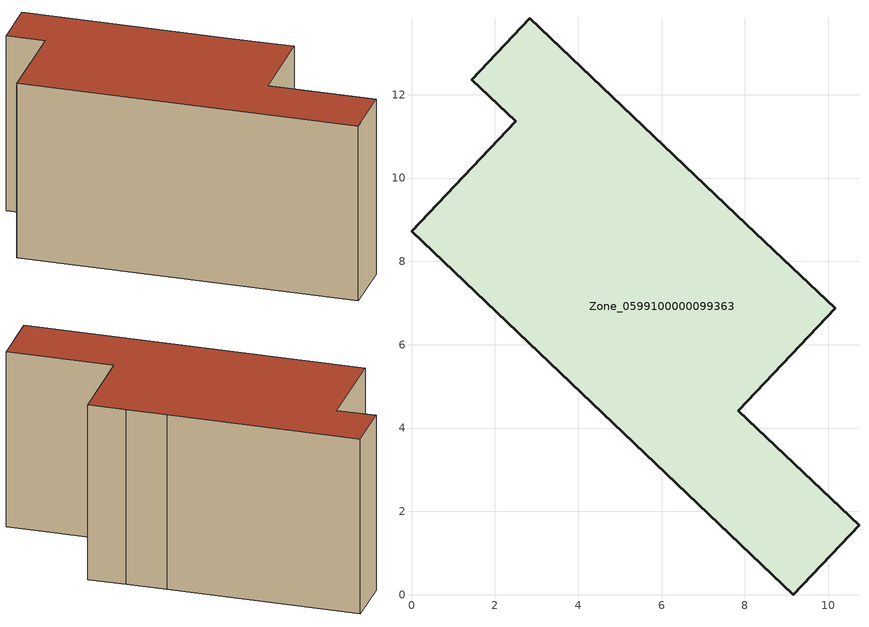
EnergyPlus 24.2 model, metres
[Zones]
Zone_0599100000099363
 floor ground (C_G): 1.45,12.36 2.84,13.83 8.03,8.89 9.13,7.86 10.17,6.87 7.84,4.41 10.74,1.66 9.16,0 0,8.72 2.5,11.36 z0
 wall outside (C_F): 9.16,0 10.74,1.66 7.84,4.41 10.17,6.87 9.13,7.86 8.03,8.89 2.84,13.83 1.45,12.36 2.5,11.36 0,8.72 9.16,0 z0:6.89
 roof outside (C_R): 10.17,6.87 9.13,7.86 8.03,8.89 2.84,13.83 1.45,12.36 2.5,11.36 0,8.72 9.16,0 10.74,1.66 7.84,4.41 z6.89
[BUILDING]
Pand.0599100000099363: North Axis=0; Terrain=City; Loads Convergence Tolerance Value=0.04; Temperature Convergence Tolerance Value=0.4; Solar Distribution=FullExterior; Maximum Number of Warmup Days=25; Minimum Number of Warmup Days=1
[Site:Location]
Rotterdam.The.Hague.AP_ZH_NLD Design_Conditions: Latitude=51.96; Longitude=4.45; Time Zone=1; Elevation=-4.5
[SITE:GROUNDTEMPERATURE:BUILDINGSURFACE]
18, 18, 18, 18, 18, 18, 18, 18, 18, 18, 18, 18
[MATERIAL] Thermal Absorptance=0.9; Solar Absorptance=0.7; Visible Absorptance=0.7
Name | Roughness | Thickness | Conductivity | Density | Specific Heat
G.TC.1975-1991 | MediumSmooth | 0.15 | 0.288461 | 540 | 1210
F.TC.1975-1991 | Rough | 0.3 | 0.230769 | 1920 | 840
R.TC.1975-1991 | MediumRough | 0.2 | 0.153846 | 1500 | 1000
[CONSTRUCTION]
C_G: G.TC.1975-1991
C_F: F.TC.1975-1991
C_R: R.TC.1975-1991
[ZONE]
Zone_0599100000099363: Type=1; Multiplier=1; Ceiling Height=Autocalculate; Volume=Autocalculate; Floor Area=autocalculate; Part of Total Floor Area=Yes
[ZONEINFILTRATION:DESIGNFLOWRATE]
Infil_Zone_0599100000099363: Zone or ZoneList or Space or SpaceList=Zone_0599100000099363; Schedule=AlwaysOn; Design Flow Rate Calculation Method=Flow/Area; Flow Rate per Floor Area=0.003; Constant Term Coefficient=1; Temperature Term Coefficient=0; Velocity Term Coefficient=0; Velocity Squared Term Coefficient=0
[HVACTEMPLATE:ZONE:IDEALLOADSAIRSYSTEM]
Zone_0599100000099363: Maximum Heating Supply Air Temperature=50; Minimum Cooling Supply Air Temperature=13; Maximum Heating Supply Air Humidity Ratio=0.0156; Minimum Cooling Supply Air Humidity Ratio=0.0077; Heating Limit=NoLimit; Cooling Limit=NoLimit; Dehumidification Control Type=ConstantSensibleHeatRatio; Cooling Sensible Heat Ratio=0.7; Dehumidification Setpoint=60; Humidification Control Type=None; Humidification Setpoint=30; Outdoor Air Method=None; Outdoor Air Flow Rate per Person=0.00944; Outdoor Air Flow Rate per Zone Floor Area=0; Outdoor Air Flow Rate per Zone=0; Demand Controlled Ventilation Type=None; Outdoor Air Economizer Type=NoEconomizer; Heat Recovery Type=None; Sensible Heat Recovery Effectiveness=0.7; Latent Heat Recovery Effectiveness=0.65
[ZONECONTROL:THERMOSTAT]
ThermostatControl_Zone_0599100000099363: Zone or ZoneList=Zone_0599100000099363; Control Type Schedule=DualSetpointControlType; Control 1=Thermostat_Zone_0599100000099363; Temperature Difference Between Cutout And Setpoint=0
[THERMOSTATSETPOINT:DUALSETPOINT]
Thermostat_Zone_0599100000099363: Heating Setpoint Temperature Schedule=HeatingSetpoint_Zone_0599100000099363; Cooling Setpoint Temperature Schedule=CoolingSetpoint_Zone_0599100000099363
[SCHEDULE:COMPACT]
HeatingSetpoint_Zone_0599100000099363: Through: 12/31, For: AllDays, Until: 24:00, 21
CoolingSetpoint_Zone_0599100000099363: Through: 12/31, For: AllDays, Until: 24:00, 24
DualSetpointControlType: Through: 12/31, For: AllDays, Until: 24:00, 4
AlwaysOn: Through: 12/31, For: AllDays, Until: 24:00, 1
